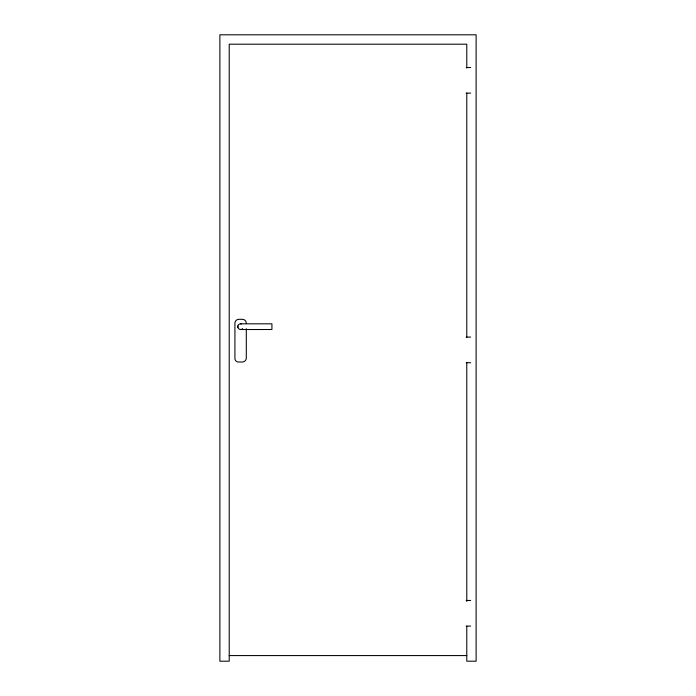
<?xml version="1.0" encoding="UTF-8"?>
<svg xmlns="http://www.w3.org/2000/svg" width="696" height="696" viewBox="0 0 696 696"><rect width="100%" height="100%" fill="white"/><g stroke="black" fill="none" stroke-linecap="round" stroke-linejoin="round"><path stroke-width="1.04" d="M237.858 325.963L237.867 327.433A2.845 2.845 0 0 0 242.643 328.66M466.19 67.521L470.67 67.521M466.19 93.142L470.67 93.142M240.581 323.823L271.927 323.823L271.927 329.512L240.642 329.512M466.19 337.082L470.67 337.082M466.19 362.703L470.67 362.703M466.19 600.457L470.67 600.457M466.19 626.078L470.67 626.078M229.219 655.58L466.781 655.58M466.781 68.095L466.781 44.196L229.219 44.196L229.219 661.2L219.875 661.2L219.875 34.8L476.125 34.8L476.125 661.2L466.781 661.2L466.781 626.261M466.781 93.064L466.781 337.49M466.781 362.372L466.781 601.457M246.306 328.695L246.306 357.962A4.054 4.054 0 0 1 242.251 362.016L238.441 362.016A3.523 3.523 0 0 1 234.917 358.492L234.917 323.275A3.967 3.967 0 0 1 238.885 319.307L242.339 319.307A3.967 3.967 0 0 1 246.306 323.275M237.867 327.433A2.845 2.845 0 0 1 241.321 323.91"/></g></svg>
